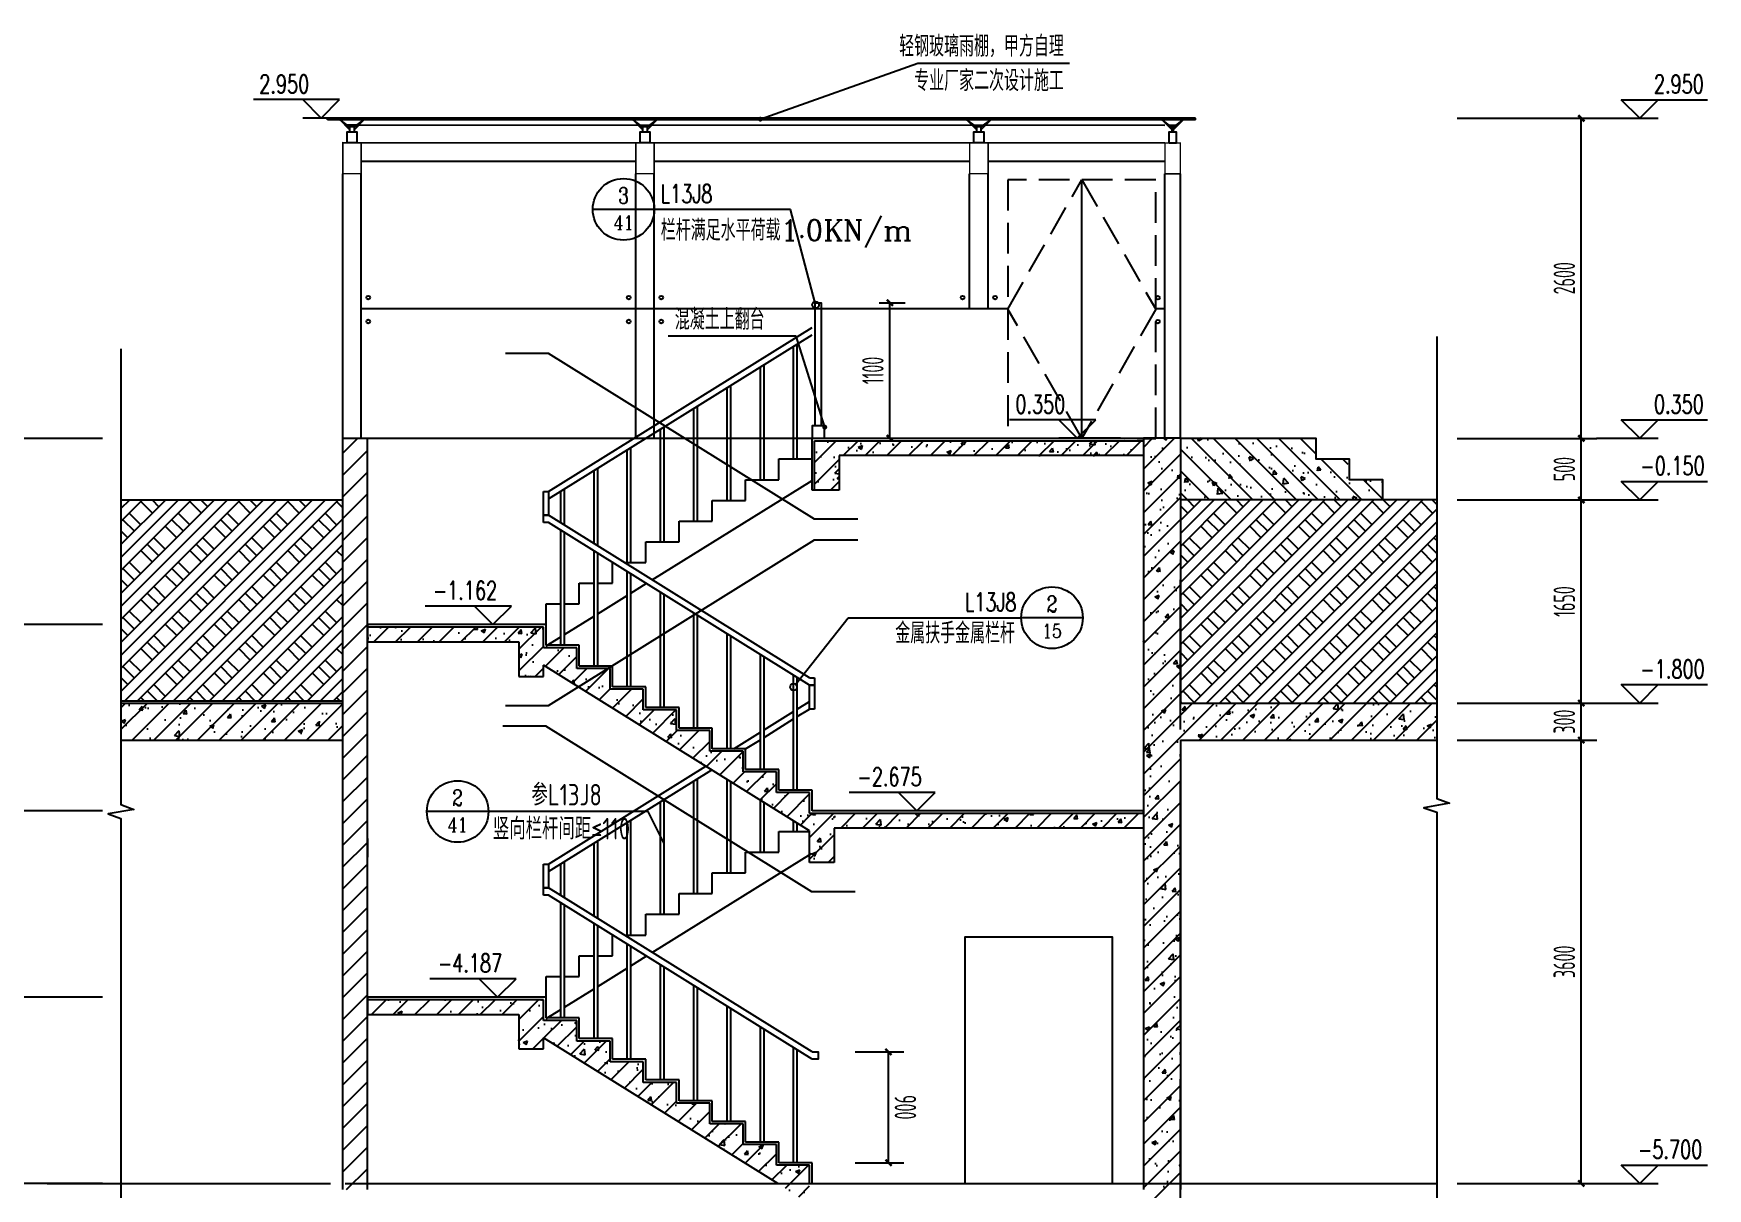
# Model space of a CAD drawing. Extents: x -473190 to 2138458, y -81875 to 2633646.
# Drawn here: x 1352528 to 1366118, y -46985 to -37607 of the extents above; entities that cross this region are included whole.
import ezdxf
from ezdxf.enums import TextEntityAlignment as Align

# ---------------------------------------------------------------- set-up
doc = ezdxf.new("R2010")
doc.units = 0
doc.header["$LTSCALE"] = 1000
doc.linetypes.add('__DASH', pattern=[0.35, 0.25, -0.1])
doc.linetypes.add('DOTE', pattern=[2.42, 2, -0.2, 0.02, -0.2])
for name, color, linetype in [('AXIS', 3, 'Continuous'), ('DIM_IDEN', 3, 'Continuous'), ('DIM_LEAD', 3, 'Continuous'), ('DIM_SYMB', 3, 'Continuous'), ('DOTE', 1, 'DOTE'), ('E_WINDOW', 4, 'Continuous'), ('PUB_DIM', 3, 'Continuous'), ('PUB_HATCH', 8, 'Continuous'), ('PUB_TEXT', 7, 'Continuous'), ('RF-QT', 30, 'Continuous'), ('S_E_STAIR', 4, 'Continuous'), ('S_STAIR', 2, 'Continuous'), ('S_SURFACE', 6, 'Continuous'), ('WALL', 9, 'Continuous')]:
    doc.layers.add(name, color=color, linetype=linetype)
doc.styles.add('_TCH_DIM', font='SIMPLEX', dxfattribs={"bigfont": 'GBCBIG'})
doc.styles.add('_TCH_DIM_T3', font='tssdeng.shx', dxfattribs={"width": 0.564706, "bigfont": '@@@tssdchn.shx'})
doc.styles.add('_TCH_LABEL', font='COMPLEX', dxfattribs={"bigfont": 'GBCBIG'})
doc.styles.add('TYDG_02', font='TSSDENG', dxfattribs={"width": 0.8, "bigfont": 'TSSDCHN'})
doc.dimstyles.new('_TCH_ARCH&&50', dxfattribs={"dimtxt": 175, "dimasz": 50, "dimexe": 125, "dimexo": 150, "dimgap": 50, "dimtad": 1, "dimdec": 0, "dimzin": 0, "dimdsep": 46, "dimtxsty": '_TCH_DIM_T3', "dimblk": 'ARCHTICK', "dimcen": 0.09, "dimclrt": 7, "dimazin": 2, "dimtfac": 1, "dimtdec": 0, "dimtix": 1, "dimtmove": 2, "dimatfit": 3, "dimfxl": 0, "dimtolj": 1, "dimtzin": 0, "dimarcsym": 0})
pattern_1 = [(45, (-290, -2e-05), (-88.388348, 88.388348), []), (50, (-290, -2e-05), (358.63009, -31.37607), [37.5, -412.5]), (355, (-290, -2e-05), (-69.37567, 376.09607), [30, -330]), (100.4514, (-260.1, -2.6), (289.25469, 344.71977), [31.8701, -350.57106]), (46.1842, (-290, 100), (533.62052, -82.7595), [56.25, -618.75]), (96.6356, (-245.53, 93.1), (467.33135, 487.05894), [47.80514, -525.8565]), (351.1842, (-290, 100), (467.33097, 487.0593), [45, -495]), (21, (-240, 75), (298.453526, -201.309445), [37.5, -412.5]), (326, (-240, 75), (121.65767, 362.57502), [30, -330]), (71.4514, (-215.13, 58.22), (420.11131, 161.26525), [31.8701, -350.57106]), (37.5, (-290, -2e-05), (6.079928, 166.446927), [0, -326, 0, -335, 0, -331.25]), (7.5, (-290, -2e-05), (131.534769, 197.205856), [0, -191, 0, -318.5, 0, -126.25]), (327.5, (-401.5, -2e-05), (266.911218, -11.277436), [0, -125, 0, -390, 0, -517.5]), (317.5, (-451.5, -2e-05), (291.593085, 50.05249), [0, -162.5, 0, -259, 0, -367.5])]
pattern_2 = [(45, (-477544.96, -71625.69), (-88.388348, 88.388348), []), (50, (-477544.96, -71625.7), (358.63009, -31.376067), [37.5, -412.5]), (355, (-477544.96, -71625.7), (-69.37567, 376.09607), [30, -330]), (100.4514, (-477515.08, -71628.3), (289.25469, 344.71977), [31.870095, -350.571056]), (46.1842, (-477544.96, -71525.7), (533.62052, -82.75951), [56.25, -618.75]), (96.6356, (-477500.5, -71532.6), (467.33135, 487.05894), [47.80514, -525.8565]), (351.1842, (-477544.96, -71525.7), (467.33097, 487.0593), [45, -495]), (21, (-477494.96, -71550.7), (298.453526, -201.309445), [37.5, -412.5]), (326, (-477494.96, -71550.7), (121.657666, 362.57502), [30, -330]), (71.4514, (-477470.1, -71567.47), (420.111314, 161.26525), [31.870095, -350.571056]), (37.5, (-477544.96, -71625.69), (6.079928, 166.446927), [0, -326, 0, -335, 0, -331.25]), (7.5, (-477544.96, -71625.69), (131.534769, 197.205856), [0, -191, 0, -318.5, 0, -126.25]), (327.5, (-477656.46, -71625.69), (266.911218, -11.277436), [0, -125, 0, -390, 0, -517.5]), (317.5, (-477706.46, -71625.7), (291.593085, 50.05249), [0, -162.5, 0, -259, 0, -367.5])]
pattern_3 = [(45, (-477544.96, -71535.93), (-88.388383, 88.388383), [])]

# ---------------------------------------------------------------- blocks, each defined once
blk = doc.blocks.new('A$C263E0DDE')
at = {"layer": 'DIM_IDEN'}
for p, q in [((-1427, 260), (-1927, 260)), ((-130, 260), (-1427, 260)), ((0, 0), (-130, 260))]:
    blk.add_line(p, q, dxfattribs=at)
for centre, radius in [((-1677, 260), 250), ((0, 0), 0)]:
    blk.add_circle(centre, radius, dxfattribs=at)
at = {"layer": 'PUB_TEXT', "style": '_TCH_LABEL'}
for s, height, p, p2 in [('2', 131, (-1721, 306), (-1634, 306)), ('41', 114.4, (-1759, 96), (-1596, 96))]:
    blk.add_text(s, height=height, dxfattribs=at).set_placement(p, p2, align=Align.FIT)
at = {"layer": 'PUB_TEXT', "style": 'TYDG_02', "width": 0.8}
for s, p in [('参L13J8', (-1078, 309)), ('竖向栏杆间距≤110', (-1391, 33))]:
    blk.add_text(s, height=175, dxfattribs=at).set_placement(p)
blk = doc.blocks.new('6300')
at = {"layer": 'DIM_SYMB'}
for p, q in [((-83406, 375956), (-82128, 376411)), ((-82128, 376411), (-80896, 376411))]:
    blk.add_line(p, q, dxfattribs=at)
at = {"layer": 'DIM_SYMB', "const_width": 20}
blk.add_lwpolyline([(-83415, 375952, 1), (-83397, 375959, 1)], format="xyb", close=True, dxfattribs=at)
at = {"layer": 'E_WINDOW'}
for p, q in [((-79874, 375963), (-86921, 375964)), ((-86921, 375950), (-86921, 375964)), ((-79874, 375949), (-86921, 375950)), ((-79874, 375949), (-79874, 375963)), ((-80121, 375762), (-86796, 375763)), ((-86796, 373364), (-86796, 375513)), ((-84417, 375613), (-86646, 375613)), ((-86646, 373364), (-86646, 375513)), ((-84417, 373363), (-84417, 375513)), ((-81707, 375613), (-84267, 375613)), ((-84267, 373363), (-84267, 375513)), ((-81707, 374418), (-81707, 375513)), ((-80121, 375612), (-81557, 375613)), ((-81557, 374418), (-81557, 375513)), ((-80121, 373364), (-80121, 375512)), ((-79996, 373364), (-79996, 375512)), ((-80796, 373365), (-80796, 375464))]:
    blk.add_line(p, q, dxfattribs=at)
at = {"layer": 'E_WINDOW', "linetype": 'Continuous'}
for p, q in [((-86741, 375893), (-86818, 375950)), ((-86741, 375873), (-86818, 375950)), ((-86763, 375909), (-86680, 375909)), ((-86726, 375964), (-86726, 375950)), ((-86726, 375909), (-86726, 375893)), ((-86716, 375964), (-86716, 375950)), ((-86716, 375909), (-86716, 375893)), ((-86701, 375893), (-86624, 375950)), ((-86701, 375873), (-86624, 375950)), ((-86665, 375909), (-80121, 375908)), ((-84362, 375893), (-84439, 375950)), ((-84362, 375873), (-84439, 375950)), ((-84347, 375964), (-84347, 375950)), ((-84347, 375909), (-84347, 375893)), ((-84337, 375964), (-84337, 375950)), ((-84337, 375909), (-84337, 375893)), ((-84322, 375893), (-84245, 375950)), ((-84322, 375873), (-84245, 375950)), ((-81652, 375893), (-81729, 375950)), ((-81652, 375873), (-81729, 375950)), ((-81637, 375964), (-81637, 375950)), ((-81637, 375909), (-81637, 375893)), ((-81627, 375964), (-81627, 375950)), ((-81627, 375909), (-81627, 375893)), ((-81612, 375893), (-81535, 375950)), ((-81612, 375873), (-81535, 375950)), ((-80066, 375892), (-80143, 375949)), ((-80066, 375872), (-80143, 375949)), ((-80088, 375908), (-80030, 375908)), ((-80076, 375963), (-80076, 375949)), ((-80076, 375908), (-80076, 375892)), ((-80066, 375963), (-80066, 375949)), ((-80066, 375908), (-80066, 375892)), ((-80051, 375892), (-79974, 375949)), ((-80051, 375872), (-79974, 375949)), ((-86646, 374419), (-81892, 374418)), ((-81892, 374418), (-81396, 374419)), ((-80196, 374418), (-80121, 374418))]:
    blk.add_line(p, q, dxfattribs=at)
at = {"layer": 'E_WINDOW', "linetype": '__DASH'}
for p, q in [((-81396, 374414), (-80796, 375464)), ((-80796, 375464), (-80196, 374413)), ((-80796, 373365), (-81396, 374414)), ((-80196, 374413), (-80796, 373365))]:
    blk.add_line(p, q, dxfattribs=at)
at = {"layer": 'E_WINDOW', "const_width": 12.5}
for points in [[(-86646, 375763), (-86796, 375763), (-86796, 375513), (-86646, 375513)], [(-84267, 375763), (-84417, 375763), (-84417, 375513), (-84267, 375513)], [(-81557, 375763), (-81707, 375763), (-81707, 375513), (-81557, 375513)], [(-79996, 375762), (-80121, 375762), (-80121, 375512), (-79996, 375512)]]:
    blk.add_lwpolyline(points, close=True, dxfattribs=at)
at = {"layer": 'E_WINDOW', "linetype": 'Continuous'}
for points in [[(-86761, 375763), (-86761, 375853), (-86681, 375853), (-86681, 375763)], [(-86701, 375853), (-86701, 375893), (-86741, 375893), (-86741, 375853)], [(-84382, 375763), (-84382, 375853), (-84302, 375853), (-84302, 375763)], [(-84322, 375853), (-84322, 375893), (-84362, 375893), (-84362, 375853)], [(-81672, 375763), (-81672, 375853), (-81592, 375853), (-81592, 375763)], [(-81612, 375853), (-81612, 375893), (-81652, 375893), (-81652, 375853)], [(-80086, 375762), (-80086, 375852), (-80031, 375852), (-80031, 375762)], [(-80051, 375852), (-80051, 375892), (-80066, 375892), (-80066, 375852)]]:
    blk.add_lwpolyline(points, close=True, dxfattribs=at)
at = {"layer": 'E_WINDOW', "linetype": '__DASH'}
blk.add_lwpolyline([(-80196, 373364), (-80196, 375463), (-81396, 375464), (-81396, 373365), (-80196, 373364)], dxfattribs=at)
at = {"layer": 'E_WINDOW', "linetype": 'Continuous'}
for centre in [(-86589, 374507), (-84474, 374507), (-84210, 374507), (-81764, 374507), (-81500, 374507), (-80178, 374506), (-86589, 374313), (-84474, 374313), (-84210, 374313), (-80178, 374312)]:
    blk.add_circle(centre, 15, dxfattribs=at)
at = {"layer": 'PUB_TEXT', "style": '_TCH_DIM'}
for s, height, p in [('轻钢玻璃雨棚，甲方自理', 168.79, (-82279, 376464)), ('专业厂家二次设计施工', 168.8, (-82157, 376184))]:
    blk.add_text(s, height=height, dxfattribs=at).set_placement(p)
blk = doc.blocks.new('5350LT2')
at = {"layer": 'PUB_HATCH'}
h = blk.add_hatch(dxfattribs=at)
h.set_pattern_fill('钢筋混凝土', color=256, scale=50, style=0)
h.set_pattern_definition(pattern_1)
h.paths.add_polyline_path([(1269257, 159731), (1271927, 159731), (1271927, 159611), (1269457, 159611), (1269457, 159331), (1269257, 159331)])
h = blk.add_hatch(dxfattribs=at)
h.set_pattern_fill('钢筋混凝土', color=256, scale=50, style=0)
h.set_pattern_definition(pattern_1)
h.paths.add_polyline_path([(1267057, 158218), (1265627, 158218), (1265627, 158098), (1266857, 158098), (1266857, 157818), (1267057, 157818)])
h = blk.add_hatch(dxfattribs=at)
h.set_pattern_fill('钢筋混凝土', color=256, scale=50, style=0)
h.set_pattern_definition(pattern_1)
h.paths.add_polyline_path([(1269217, 156706), (1269217, 156874), (1268947, 156874), (1268947, 157042), (1268677, 157042), (1268677, 157210), (1268407, 157210), (1268407, 157378), (1268137, 157378), (1268137, 157546), (1267867, 157546), (1267867, 157714), (1267597, 157714), (1267597, 157882), (1267327, 157882), (1267327, 158050), (1267057, 158050), (1267057, 158098), (1267057, 157909), (1269217, 156564)])
h = blk.add_hatch(dxfattribs=at)
h.set_pattern_fill('钢筋混凝土', color=256, scale=50, style=0)
h.set_pattern_definition(pattern_1)
h.paths.add_polyline_path([(1269217, 156706), (1271927, 156706), (1271927, 156586), (1269417, 156586), (1269417, 156306), (1269217, 156306)])
h = blk.add_hatch(dxfattribs=at)
h.set_pattern_fill('钢筋混凝土', color=256, scale=50, style=0)
h.set_pattern_definition(pattern_1)
h.paths.add_polyline_path([(1267057, 155193), (1265627, 155193), (1265627, 155073), (1266857, 155073), (1266857, 154793), (1267057, 154793)])
h = blk.add_hatch(dxfattribs=at)
h.set_pattern_fill('钢筋混凝土', color=256, scale=50, style=0)
h.set_pattern_definition(pattern_1)
h.paths.add_polyline_path([(1269217, 153681), (1269217, 153849), (1268947, 153849), (1268947, 154017), (1268677, 154017), (1268677, 154185), (1268407, 154185), (1268407, 154353), (1268137, 154353), (1268137, 154521), (1267867, 154521), (1267867, 154689), (1267597, 154689), (1267597, 154857), (1267327, 154857), (1267327, 155025), (1267057, 155025), (1267057, 155073), (1267057, 154884), (1269217, 153539)])
at = {"layer": 'S_E_STAIR'}
for p, q in [((1267097, 159319), (1269237, 160651)), ((1267097, 159259), (1269237, 160591)), ((1269087, 159583), (1269087, 160498)), ((1269117, 159583), (1269117, 160516)), ((1268817, 159415), (1268817, 160329)), ((1268847, 159415), (1268847, 160348)), ((1268547, 159247), (1268547, 160161)), ((1268577, 159247), (1268577, 160180)), ((1268277, 159079), (1268277, 159993)), ((1268307, 159079), (1268307, 160012)), ((1268007, 158911), (1268007, 159825)), ((1268037, 158911), (1268037, 159844)), ((1267737, 158743), (1267737, 159657)), ((1267767, 158743), (1267767, 159676)), ((1268967, 159415), (1268967, 159583)), ((1268967, 159583), (1269237, 159583)), ((1269237, 159583), (1269237, 159611)), ((1267467, 158896), (1267467, 159489)), ((1267497, 158877), (1267497, 159508)), ((1268697, 159247), (1268697, 159415)), ((1268697, 159415), (1268967, 159415)), ((1267057, 159126), (1267057, 159319)), ((1267057, 159319), (1267097, 159319)), ((1267097, 159319), (1267097, 159126)), ((1267197, 159064), (1267197, 159321)), ((1267227, 159045), (1267227, 159340)), ((1267939, 158601), (1269237, 159409)), ((1268427, 159079), (1268427, 159247)), ((1268427, 159247), (1268697, 159247)), ((1267057, 159066), (1267057, 159126)), ((1267057, 159126), (1267097, 159126)), ((1267097, 159126), (1267057, 159126)), ((1267097, 159066), (1267057, 159066)), ((1269217, 157806), (1267097, 159126)), ((1269217, 157746), (1267097, 159066)), ((1267197, 158070), (1267197, 159004)), ((1268157, 158911), (1268157, 159079)), ((1268157, 159079), (1268427, 159079)), ((1267227, 158070), (1267227, 158985)), ((1267887, 158743), (1267887, 158911)), ((1267887, 158911), (1268157, 158911)), ((1267467, 157902), (1267467, 158836)), ((1267497, 157902), (1267497, 158817)), ((1267617, 158575), (1267617, 158742)), ((1267713, 158743), (1267887, 158743)), ((1267737, 157734), (1267737, 158668)), ((1267767, 157734), (1267767, 158649)), ((1267347, 158406), (1267347, 158575)), ((1267347, 158575), (1267467, 158575)), ((1267497, 158575), (1267617, 158575)), ((1267497, 158326), (1267737, 158475)), ((1267767, 158494), (1267891, 158571)), ((1268007, 157566), (1268007, 158500)), ((1268037, 157566), (1268037, 158481)), ((1267077, 158238), (1267077, 158406)), ((1267077, 158406), (1267197, 158406)), ((1267227, 158406), (1267347, 158406)), ((1268277, 157398), (1268277, 158331)), ((1267227, 158158), (1267467, 158307)), ((1268307, 157398), (1268307, 158313)), ((1267077, 158065), (1267197, 158139)), ((1268547, 157230), (1268547, 158163)), ((1268577, 157230), (1268577, 158145)), ((1268817, 157062), (1268817, 157995)), ((1268847, 157062), (1268847, 157977)), ((1269087, 156894), (1269087, 157827)), ((1269117, 156894), (1269117, 157809)), ((1269217, 157806), (1269257, 157806)), ((1269257, 157806), (1269257, 157746)), ((1269257, 157746), (1269217, 157746)), ((1269217, 157746), (1269257, 157746)), ((1269217, 157553), (1269217, 157746)), ((1269257, 157746), (1269257, 157553)), ((1268847, 157383), (1269087, 157532)), ((1269117, 157551), (1269217, 157613)), ((1269117, 157491), (1269217, 157553)), ((1269257, 157553), (1269217, 157553)), ((1268847, 157323), (1269087, 157472)), ((1268601, 157230), (1268817, 157364)), ((1268697, 157230), (1268817, 157304)), ((1267097, 156294), (1268374, 157089)), ((1267097, 156234), (1268422, 157059)), ((1268277, 156054), (1268277, 156968)), ((1268307, 156054), (1268307, 156987)), ((1268547, 156222), (1268547, 156982)), ((1268577, 156222), (1268577, 156963)), ((1268007, 155886), (1268007, 156800)), ((1268037, 155886), (1268037, 156819)), ((1268817, 156390), (1268817, 156813)), ((1268847, 156390), (1268847, 156795)), ((1267737, 155717), (1267737, 156632)), ((1267767, 155717), (1267767, 156651)), ((1268967, 156390), (1268967, 156558)), ((1268967, 156558), (1269217, 156558)), ((1269087, 156558), (1269087, 156645)), ((1269117, 156558), (1269117, 156627)), ((1267467, 155871), (1267467, 156464)), ((1267497, 155852), (1267497, 156483)), ((1267057, 156101), (1267057, 156294)), ((1267057, 156294), (1267097, 156294)), ((1267097, 156294), (1267097, 156101)), ((1267197, 156039), (1267197, 156296)), ((1267227, 156020), (1267227, 156315)), ((1267939, 155576), (1269231, 156380)), ((1268697, 156222), (1268697, 156390)), ((1268697, 156390), (1268967, 156390)), ((1268427, 156054), (1268427, 156222)), ((1268427, 156222), (1268697, 156222)), ((1267057, 156041), (1267057, 156101)), ((1267057, 156101), (1267097, 156101)), ((1267097, 156101), (1267057, 156101)), ((1267097, 156041), (1267057, 156041)), ((1269237, 154769), (1267097, 156101)), ((1269237, 154709), (1267097, 156041)), ((1268157, 155886), (1268157, 156054)), ((1268157, 156054), (1268427, 156054)), ((1267197, 155045), (1267197, 155979)), ((1267227, 155045), (1267227, 155960)), ((1267887, 155717), (1267887, 155886)), ((1267887, 155886), (1268157, 155886)), ((1267467, 154877), (1267467, 155811)), ((1267497, 154877), (1267497, 155792)), ((1267617, 155549), (1267617, 155717)), ((1267713, 155717), (1267887, 155717)), ((1267737, 154709), (1267737, 155642)), ((1267767, 154709), (1267767, 155624)), ((1267347, 155381), (1267347, 155549)), ((1267347, 155549), (1267467, 155549)), ((1267497, 155549), (1267617, 155549)), ((1267767, 155469), (1267891, 155546)), ((1268007, 154541), (1268007, 155474)), ((1267077, 155213), (1267077, 155381)), ((1267077, 155381), (1267197, 155381)), ((1267227, 155381), (1267347, 155381)), ((1267497, 155301), (1267737, 155450)), ((1268037, 154541), (1268037, 155456)), ((1267227, 155133), (1267467, 155282)), ((1268277, 154373), (1268277, 155306)), ((1268307, 154373), (1268307, 155288)), ((1267077, 155040), (1267197, 155114)), ((1268547, 154205), (1268547, 155138)), ((1268577, 154205), (1268577, 155120)), ((1268817, 154037), (1268817, 154970)), ((1268847, 154037), (1268847, 154952)), ((1269087, 153869), (1269087, 154802)), ((1269117, 153869), (1269117, 154784))]:
    blk.add_line(p, q, dxfattribs=at)
for points in [[(1269262, 159851), (1269262, 160851), (1269312, 160851), (1269312, 159851), (1269262, 159851)], [(1269337, 159751), (1269337, 159851), (1269237, 159851), (1269237, 159751), (1269337, 159751)], [(1269237, 154769), (1269287, 154769), (1269287, 154709), (1269237, 154709)]]:
    blk.add_lwpolyline(points, dxfattribs=at)
at = {"layer": 'S_STAIR'}
for p, q in [((1269257, 159731), (1271927, 159731)), ((1269257, 159331), (1269257, 159731)), ((1271927, 159731), (1271927, 159611)), ((1271927, 159611), (1269457, 159611)), ((1269457, 159611), (1269457, 159331)), ((1269457, 159331), (1269257, 159331)), ((1267057, 158218), (1265627, 158218)), ((1265627, 158218), (1265627, 158098)), ((1267057, 158050), (1267057, 158218)), ((1265627, 158098), (1266857, 158098)), ((1266857, 158098), (1266857, 157818)), ((1267327, 158050), (1267057, 158050)), ((1267327, 157882), (1267327, 158050)), ((1266857, 157818), (1267057, 157818)), ((1269217, 156564), (1267057, 157909)), ((1267057, 157818), (1267057, 157909)), ((1267597, 157882), (1267327, 157882)), ((1267597, 157714), (1267597, 157882)), ((1267867, 157714), (1267597, 157714)), ((1267867, 157546), (1267867, 157714)), ((1268137, 157546), (1267867, 157546)), ((1268137, 157378), (1268137, 157546)), ((1268407, 157378), (1268137, 157378)), ((1268407, 157210), (1268407, 157378)), ((1268677, 157210), (1268407, 157210)), ((1268677, 157042), (1268677, 157210)), ((1268947, 157042), (1268677, 157042)), ((1268947, 156874), (1268947, 157042)), ((1269217, 156874), (1268947, 156874)), ((1269217, 156706), (1269217, 156874)), ((1269217, 156706), (1271927, 156706)), ((1271927, 156706), (1271927, 156586)), ((1269217, 156306), (1269217, 156564)), ((1271927, 156586), (1269417, 156586)), ((1269417, 156586), (1269417, 156306)), ((1269417, 156306), (1269217, 156306)), ((1267057, 155193), (1265627, 155193)), ((1265627, 155193), (1265627, 155073)), ((1265627, 155073), (1266857, 155073)), ((1266857, 155073), (1266857, 154793)), ((1267057, 155025), (1267057, 155193)), ((1267327, 155025), (1267057, 155025)), ((1267327, 154857), (1267327, 155025)), ((1266857, 154793), (1267057, 154793)), ((1268958, 153701), (1267057, 154884)), ((1267057, 154793), (1267057, 154884)), ((1267597, 154857), (1267327, 154857)), ((1267597, 154689), (1267597, 154857)), ((1267867, 154689), (1267597, 154689)), ((1267867, 154521), (1267867, 154689)), ((1268137, 154521), (1267867, 154521)), ((1268137, 154353), (1268137, 154521)), ((1268407, 154353), (1268137, 154353)), ((1268407, 154185), (1268407, 154353)), ((1268677, 154185), (1268407, 154185)), ((1268677, 154017), (1268677, 154185)), ((1268947, 154017), (1268677, 154017)), ((1268947, 153849), (1268947, 154017)), ((1269217, 153849), (1268947, 153849)), ((1269217, 153701), (1269217, 153849))]:
    blk.add_line(p, q, dxfattribs=at)
at = {"layer": 'S_SURFACE'}
for p, q in [((1269237, 159331), (1269237, 159751)), ((1269237, 159751), (1271927, 159751)), ((1271927, 159751), (1271927, 159731)), ((1269257, 159331), (1269237, 159331)), ((1267077, 158238), (1265627, 158238)), ((1265627, 158238), (1265627, 158218)), ((1267077, 158118), (1267077, 158238)), ((1267077, 158070), (1267077, 158118)), ((1267077, 158118), (1267077, 158118)), ((1267347, 158070), (1267077, 158070)), ((1267347, 157902), (1267347, 158070)), ((1267617, 157902), (1267347, 157902)), ((1267617, 157734), (1267617, 157902)), ((1267887, 157734), (1267617, 157734)), ((1267887, 157566), (1267887, 157734)), ((1268157, 157566), (1267887, 157566)), ((1268157, 157398), (1268157, 157566)), ((1268427, 157398), (1268157, 157398)), ((1268427, 157230), (1268427, 157398)), ((1268697, 157230), (1268427, 157230)), ((1268697, 157062), (1268697, 157230)), ((1268967, 157062), (1268697, 157062)), ((1268967, 156894), (1268967, 157062)), ((1269237, 156894), (1268967, 156894)), ((1269237, 156726), (1269237, 156894)), ((1271927, 156726), (1269237, 156726)), ((1269237, 156726), (1269237, 156726)), ((1271927, 156706), (1271927, 156726)), ((1267077, 155213), (1265627, 155213)), ((1265627, 155213), (1265627, 155193)), ((1267077, 155093), (1267077, 155213)), ((1267077, 155045), (1267077, 155093)), ((1267077, 155093), (1267077, 155093)), ((1267347, 155045), (1267077, 155045)), ((1267347, 154877), (1267347, 155045)), ((1267617, 154877), (1267347, 154877)), ((1267617, 154709), (1267617, 154877)), ((1267887, 154709), (1267617, 154709)), ((1267887, 154541), (1267887, 154709)), ((1268157, 154541), (1267887, 154541)), ((1268157, 154373), (1268157, 154541)), ((1268427, 154373), (1268157, 154373)), ((1268427, 154205), (1268427, 154373)), ((1268697, 154205), (1268427, 154205)), ((1268697, 154037), (1268697, 154205)), ((1268967, 154037), (1268697, 154037)), ((1268967, 153869), (1268967, 154037)), ((1269237, 153869), (1268967, 153869)), ((1269237, 153701), (1269237, 153869)), ((1269237, 153701), (1269237, 153701))]:
    blk.add_line(p, q, dxfattribs=at)
blk = doc.blocks.new('_ArchTick')
at = {"color": 0, "linetype": 'ByBlock', "const_width": 0.4}
blk.add_lwpolyline([(-0.5, -0.5), (0.5, 0.5)], dxfattribs=at)
blk = doc.blocks.new('*D2666')
at = {"layer": 'Defpoints', "color": 0, "transparency": 16777216}
for p in [(1359244, -39793), (1359480, -39793), (1359244, -40893)]:
    blk.add_point(p, dxfattribs=at)
at = {"layer": 'PUB_DIM', "color": 0, "lineweight": -2, "transparency": 16777216}
for p, q in [((1359394, -39793), (1359605, -39793)), ((1359480, -40893), (1359480, -39793)), ((1359394, -40893), (1359605, -40893))]:
    blk.add_line(p, q, dxfattribs=at)
at = {"layer": 'PUB_DIM', "color": 0, "lineweight": -2, "transparency": 16777216, "xscale": 50, "yscale": 50, "zscale": 50}
for p, rotation in [((1359480, -39793), 90), ((1359480, -40893), 270)]:
    blk.add_blockref('_ArchTick', p, dxfattribs=dict(at, rotation=rotation))
at = {"layer": 'PUB_DIM', "color": 7, "transparency": 16777216, "insert": (1359342, -40343), "char_height": 175, "attachment_point": 5, "rotation": 90, "style": '_TCH_DIM_T3'}
blk.add_mtext('\\A1;1100', dxfattribs=at)
blk = doc.blocks.new('*D2667')
at = {"layer": 'Defpoints', "color": 0, "transparency": 16777216}
for p in [(1359048, -45876), (1359468, -45875), (1359049, -46776)]:
    blk.add_point(p, dxfattribs=at)
at = {"layer": 'PUB_DIM', "color": 0, "lineweight": -2, "transparency": 16777216}
for p, q in [((1359198, -45875), (1359593, -45875)), ((1359469, -46775), (1359468, -45875)), ((1359199, -46775), (1359594, -46775))]:
    blk.add_line(p, q, dxfattribs=at)
at = {"layer": 'PUB_DIM', "color": 0, "lineweight": -2, "transparency": 16777216, "xscale": 50, "yscale": 50, "zscale": 50}
for p, rotation in [((1359468, -45875), 90.05237707317714), ((1359469, -46775), 270.0523770731771)]:
    blk.add_blockref('_ArchTick', p, dxfattribs=dict(at, rotation=rotation))
at = {"layer": 'PUB_DIM', "color": 7, "transparency": 16777216, "insert": (1359606, -46325), "char_height": 175, "attachment_point": 5, "rotation": 270.0524, "style": '_TCH_DIM_T3'}
blk.add_mtext('\\A1;900', dxfattribs=at)
blk = doc.blocks.new('*D2675')
at = {"layer": 'AXIS', "color": 0, "lineweight": -2, "transparency": 16777216}
for p, q in [((1353088, -45431), (1352292, -45431)), ((1352417, -46944), (1352417, -45431)), ((1353088, -46944), (1352292, -46944))]:
    blk.add_line(p, q, dxfattribs=at)
at = {"layer": 'Defpoints', "color": 0, "transparency": 16777216}
for p in [(1352417, -45431), (1353238, -45431), (1353238, -46944)]:
    blk.add_point(p, dxfattribs=at)
at = {"layer": 'AXIS', "color": 0, "lineweight": -2, "transparency": 16777216, "xscale": 50, "yscale": 50, "zscale": 50}
for p, rotation in [((1352417, -45431), 90), ((1352417, -46944), 270)]:
    blk.add_blockref('_ArchTick', p, dxfattribs=dict(at, rotation=rotation))
at = {"layer": 'AXIS', "color": 7, "transparency": 16777216, "insert": (1352279, -46187), "char_height": 175, "attachment_point": 5, "rotation": 90, "style": '_TCH_DIM_T3'}
blk.add_mtext('\\A1;168*9=1513', dxfattribs=at)
blk = doc.blocks.new('*D2676')
at = {"layer": 'AXIS', "color": 0, "lineweight": -2, "transparency": 16777216}
for p, q in [((1353088, -43919), (1352292, -43919)), ((1352417, -45431), (1352417, -43919)), ((1353088, -45431), (1352292, -45431))]:
    blk.add_line(p, q, dxfattribs=at)
at = {"layer": 'Defpoints', "color": 0, "transparency": 16777216}
for p in [(1352417, -43919), (1353238, -43919), (1353238, -45431)]:
    blk.add_point(p, dxfattribs=at)
at = {"layer": 'AXIS', "color": 0, "lineweight": -2, "transparency": 16777216, "xscale": 50, "yscale": 50, "zscale": 50}
for p, rotation in [((1352417, -43919), 90), ((1352417, -45431), 270)]:
    blk.add_blockref('_ArchTick', p, dxfattribs=dict(at, rotation=rotation))
at = {"layer": 'AXIS', "color": 7, "transparency": 16777216, "insert": (1352279, -44675), "char_height": 175, "attachment_point": 5, "rotation": 90, "style": '_TCH_DIM_T3'}
blk.add_mtext('\\A1;168*9=1513', dxfattribs=at)
blk = doc.blocks.new('*D2677')
at = {"layer": 'AXIS', "color": 0, "lineweight": -2, "transparency": 16777216}
for p, q in [((1353088, -42406), (1352292, -42406)), ((1352417, -43919), (1352417, -42406)), ((1353088, -43919), (1352292, -43919))]:
    blk.add_line(p, q, dxfattribs=at)
at = {"layer": 'Defpoints', "color": 0, "transparency": 16777216}
for p in [(1352417, -42406), (1353238, -42406), (1353238, -43919)]:
    blk.add_point(p, dxfattribs=at)
at = {"layer": 'AXIS', "color": 0, "lineweight": -2, "transparency": 16777216, "xscale": 50, "yscale": 50, "zscale": 50}
for p, rotation in [((1352417, -42406), 90), ((1352417, -43919), 270)]:
    blk.add_blockref('_ArchTick', p, dxfattribs=dict(at, rotation=rotation))
at = {"layer": 'AXIS', "color": 7, "transparency": 16777216, "insert": (1352279, -43162), "char_height": 175, "attachment_point": 5, "rotation": 90, "style": '_TCH_DIM_T3'}
blk.add_mtext('\\A1;168*9=1513', dxfattribs=at)
blk = doc.blocks.new('*D2678')
at = {"layer": 'AXIS', "color": 0, "lineweight": -2, "transparency": 16777216}
for p, q in [((1353088, -40894), (1352292, -40894)), ((1352417, -42406), (1352417, -40894)), ((1353088, -42406), (1352292, -42406))]:
    blk.add_line(p, q, dxfattribs=at)
at = {"layer": 'Defpoints', "color": 0, "transparency": 16777216}
for p in [(1352417, -40894), (1353238, -40894), (1353238, -42406)]:
    blk.add_point(p, dxfattribs=at)
at = {"layer": 'AXIS', "color": 0, "lineweight": -2, "transparency": 16777216, "xscale": 50, "yscale": 50, "zscale": 50}
for p, rotation in [((1352417, -40894), 90), ((1352417, -42406), 270)]:
    blk.add_blockref('_ArchTick', p, dxfattribs=dict(at, rotation=rotation))
at = {"layer": 'AXIS', "color": 7, "transparency": 16777216, "insert": (1352279, -41650), "char_height": 175, "attachment_point": 5, "rotation": 90, "style": '_TCH_DIM_T3'}
blk.add_mtext('\\A1;168*9=1513', dxfattribs=at)
blk = doc.blocks.new('*D2679')
at = {"layer": 'AXIS', "color": 0, "lineweight": -2, "transparency": 16777216}
for p, q in [((1364085, -43344), (1365218, -43344)), ((1365093, -46944), (1365093, -43344)), ((1364085, -46944), (1365218, -46944))]:
    blk.add_line(p, q, dxfattribs=at)
at = {"layer": 'Defpoints', "color": 0, "transparency": 16777216}
for p in [(1363935, -43344), (1365093, -43344), (1363935, -46944)]:
    blk.add_point(p, dxfattribs=at)
at = {"layer": 'AXIS', "color": 0, "lineweight": -2, "transparency": 16777216, "xscale": 50, "yscale": 50, "zscale": 50}
for p, rotation in [((1365093, -43344), 90), ((1365093, -46944), 270)]:
    blk.add_blockref('_ArchTick', p, dxfattribs=dict(at, rotation=rotation))
at = {"layer": 'AXIS', "color": 7, "transparency": 16777216, "insert": (1364955, -45144), "char_height": 175, "attachment_point": 5, "rotation": 90, "style": '_TCH_DIM_T3'}
blk.add_mtext('\\A1;3600', dxfattribs=at)
blk = doc.blocks.new('*D2680')
at = {"layer": 'AXIS', "color": 0, "lineweight": -2, "transparency": 16777216}
for p, q in [((1364085, -43044), (1365218, -43044)), ((1365093, -43344), (1365093, -43044)), ((1364085, -43344), (1365218, -43344))]:
    blk.add_line(p, q, dxfattribs=at)
at = {"layer": 'Defpoints', "color": 0, "transparency": 16777216}
for p in [(1363935, -43044), (1365093, -43044), (1363935, -43344)]:
    blk.add_point(p, dxfattribs=at)
at = {"layer": 'AXIS', "color": 0, "lineweight": -2, "transparency": 16777216, "xscale": 50, "yscale": 50, "zscale": 50}
for p, rotation in [((1365093, -43044), 90), ((1365093, -43344), 270)]:
    blk.add_blockref('_ArchTick', p, dxfattribs=dict(at, rotation=rotation))
at = {"layer": 'AXIS', "color": 7, "transparency": 16777216, "insert": (1364955, -43194), "char_height": 175, "attachment_point": 5, "rotation": 90, "style": '_TCH_DIM_T3'}
blk.add_mtext('\\A1;300', dxfattribs=at)
blk = doc.blocks.new('*D2681')
at = {"layer": 'AXIS', "color": 0, "lineweight": -2, "transparency": 16777216}
for p, q in [((1364085, -41394), (1365218, -41394)), ((1365093, -43044), (1365093, -41394)), ((1364085, -43044), (1365218, -43044))]:
    blk.add_line(p, q, dxfattribs=at)
at = {"layer": 'Defpoints', "color": 0, "transparency": 16777216}
for p in [(1363935, -41394), (1365093, -41394), (1363935, -43044)]:
    blk.add_point(p, dxfattribs=at)
at = {"layer": 'AXIS', "color": 0, "lineweight": -2, "transparency": 16777216, "xscale": 50, "yscale": 50, "zscale": 50}
for p, rotation in [((1365093, -41394), 90), ((1365093, -43044), 270)]:
    blk.add_blockref('_ArchTick', p, dxfattribs=dict(at, rotation=rotation))
at = {"layer": 'AXIS', "color": 7, "transparency": 16777216, "insert": (1364955, -42219), "char_height": 175, "attachment_point": 5, "rotation": 90, "style": '_TCH_DIM_T3'}
blk.add_mtext('\\A1;1650', dxfattribs=at)
blk = doc.blocks.new('*D2682')
at = {"layer": 'AXIS', "color": 0, "lineweight": -2, "transparency": 16777216}
for p, q in [((1364085, -40894), (1365218, -40894)), ((1365093, -41394), (1365093, -40894)), ((1364085, -41394), (1365218, -41394))]:
    blk.add_line(p, q, dxfattribs=at)
at = {"layer": 'Defpoints', "color": 0, "transparency": 16777216}
for p in [(1363935, -40894), (1365093, -40894), (1363935, -41394)]:
    blk.add_point(p, dxfattribs=at)
at = {"layer": 'AXIS', "color": 0, "lineweight": -2, "transparency": 16777216, "xscale": 50, "yscale": 50, "zscale": 50}
for p, rotation in [((1365093, -40894), 90), ((1365093, -41394), 270)]:
    blk.add_blockref('_ArchTick', p, dxfattribs=dict(at, rotation=rotation))
at = {"layer": 'AXIS', "color": 7, "transparency": 16777216, "insert": (1364955, -41144), "char_height": 175, "attachment_point": 5, "rotation": 90, "style": '_TCH_DIM_T3'}
blk.add_mtext('\\A1;500', dxfattribs=at)
blk = doc.blocks.new('*D2683')
at = {"layer": 'AXIS', "color": 0, "lineweight": -2, "transparency": 16777216}
for p, q in [((1364085, -38295), (1365218, -38295)), ((1365093, -40894), (1365093, -38295)), ((1364085, -40894), (1365218, -40894))]:
    blk.add_line(p, q, dxfattribs=at)
at = {"layer": 'Defpoints', "color": 0, "transparency": 16777216}
for p in [(1363935, -38295), (1365093, -38295), (1363935, -40894)]:
    blk.add_point(p, dxfattribs=at)
at = {"layer": 'AXIS', "color": 0, "lineweight": -2, "transparency": 16777216, "xscale": 50, "yscale": 50, "zscale": 50}
for p, rotation in [((1365093, -38295), 90), ((1365093, -40894), 270)]:
    blk.add_blockref('_ArchTick', p, dxfattribs=dict(at, rotation=rotation))
at = {"layer": 'AXIS', "color": 7, "transparency": 16777216, "insert": (1364955, -39594), "char_height": 175, "attachment_point": 5, "rotation": 90, "style": '_TCH_DIM_T3'}
blk.add_mtext('\\A1;2600', dxfattribs=at)

msp = doc.modelspace()

# ---------------------------------------------------------------- hatches: boundary and pattern name
at = {"layer": 'PUB_HATCH'}
h = msp.add_hatch(dxfattribs=at)
h.set_pattern_fill('普通砖', color=256, scale=50, style=0)
h.set_pattern_definition(pattern_3)
h.paths.add_polyline_path([(1355038, -43043.8), (1355238, -43043.8), (1355238, -40893.8), (1355038, -40893.8)])
h = msp.add_hatch(dxfattribs=at)
h.set_pattern_fill('钢筋混凝土', color=256, scale=50, style=0)
h.set_pattern_definition(pattern_2)
h.paths.add_polyline_path([(1361538, -40893.8), (1361538, -43043.8), (1361738, -43143.8), (1361838, -43043.8), (1361838, -40893.8)])
h = msp.add_hatch(dxfattribs=at)
h.set_pattern_fill('钢筋混凝土', color=256, scale=50, style=0)
h.set_pattern_definition([(135, (4923186.55, 1385954.3), (88.3883476, 88.3883476), []), (130, (4923186.55, 1385954.3), (-358.630091, -31.376067), [37.5, -412.5]), (185, (4923186.55, 1385954.3), (69.375667, 376.096067), [30, -330]), (79.5486, (4923156.67, 1385951.68), (-289.25469, 344.71977), [31.870095, -350.571056]), (133.8158, (4923186.55, 1386054.3), (-533.620524, -82.759507), [56.25, -618.75]), (83.3644, (4923142.1, 1386047.4), (-467.33135, 487.058935), [47.805144, -525.8565]), (188.8158, (4923186.55, 1386054.3), (-467.33097, 487.0593), [45, -495]), (159, (4923136.55, 1386029.3), (-298.453526, -201.309445), [37.5, -412.5]), (214, (4923136.55, 1386029.3), (-121.657666, 362.575023), [30, -330]), (108.5486, (4923111.68, 1386012.52), (-420.111314, 161.265248), [31.870095, -350.571056]), (142.5, (4923186.55, 1385954.3), (-6.0799277, 166.446927), [0, -326, 0, -335, 0, -331.25]), (172.5, (4923186.55, 1385954.3), (-131.534769, 197.205856), [0, -191, 0, -318.5, 0, -126.25]), (212.5, (4923298.05, 1385954.3), (-266.911218, -11.277436), [0, -125, 0, -390, 0, -517.5]), (222.5, (4923348.05, 1385954.3), (-291.593085, 50.052491), [0, -162.5, 0, -259, 0, -367.5])])
h.paths.add_polyline_path([(1361838, -41393.7), (1361838, -40893.7), (1362938, -40893.7), (1362938, -41060.4), (1363197.7, -41060.4), (1363197.7, -41227.1), (1363479.5, -41227.1), (1363479.5, -41393.7)])
h = msp.add_hatch(dxfattribs=at)
h.set_pattern_fill('夯实土壤', color=256, scale=50, angle=90, style=0)
h.set_pattern_definition([(45, (2100301.17, -433834.8), (198.69701, -198.69701), []), (45, (2100301.17, -433729.8), (198.69701, -198.69701), []), (45, (2100301.17, -433624.8), (198.69701, -198.69701), []), (315, (2100301.17, -433834.8), (-198.69701, -198.69701), [132.5, -148.5]), (315, (2100353.67, -433782.3), (-198.69701, -198.69701), [132.5, -148.5]), (315, (2100406.17, -433729.8), (-198.69701, -198.69701), [132.5, -148.5])])
h.paths.add_polyline_path([(1355038, -41393.8), (1353237.8, -41393.8), (1353237.8, -43023.8), (1355038, -43023.8)])
h = msp.add_hatch(dxfattribs=at)
h.set_pattern_fill('夯实土壤', color=256, scale=50, angle=90, style=0)
h.set_pattern_definition([(45, (2109501.36, -433834.8), (198.69701, -198.69701), []), (45, (2109501.36, -433729.8), (198.69701, -198.69701), []), (45, (2109501.36, -433624.8), (198.69701, -198.69701), []), (315, (2109501.36, -433834.8), (-198.69701, -198.69701), [132.5, -148.5]), (315, (2109553.86, -433782.3), (-198.69701, -198.69701), [132.5, -148.5]), (315, (2109606.36, -433729.8), (-198.69701, -198.69701), [132.5, -148.5])])
h.paths.add_polyline_path([(1361838, -43043.8), (1363919.1, -43043.8), (1363919.1, -41393.8), (1361838, -41393.8)])
h = msp.add_hatch(dxfattribs=at)
h.set_pattern_fill('钢筋混凝土', color=256, scale=50, style=0)
h.set_pattern_definition(pattern_2)
h.paths.add_polyline_path([(1353237.8, -43343.8), (1355038, -43343.8), (1355038, -43043.8), (1353237.8, -43043.8)])
h = msp.add_hatch(dxfattribs=at)
h.set_pattern_fill('普通砖', color=256, scale=50, style=0)
h.set_pattern_definition(pattern_3)
h.paths.add_polyline_path([(1355038, -46993.8), (1355238, -46993.8), (1355238, -43043.8), (1355038, -43043.8)])
h = msp.add_hatch(dxfattribs=at)
h.set_pattern_fill('钢筋混凝土', color=256, scale=50, style=0)
h.set_pattern_definition(pattern_2)
h.paths.add_polyline_path([(1361738, -43143.8), (1361538, -43043.8), (1361538, -46993.8), (1361688, -47127.1), (1361838, -46993.8), (1361838, -43343.8)])
h = msp.add_hatch(dxfattribs=at)
h.set_pattern_fill('钢筋混凝土', color=256, scale=50, style=0)
h.set_pattern_definition(pattern_2)
h.paths.add_polyline_path([(1361738, -43143.8), (1361838, -43343.8), (1363919.1, -43343.8), (1363919.1, -43043.8), (1361838, -43043.8)])

# ---------------------------------------------------------------- linework, layer by layer
for points in [[(1359219.3, -41550.5), (1358868.5, -41550.5), (1356709.3, -40206), (1356359.3, -40206.4)], [(1356358.5, -43063.1), (1356708.5, -43063.1), (1358868.5, -41718.6), (1359218.5, -41718.6)], [(1359198, -44575.7), (1358847.2, -44575.7), (1356688, -43231.2), (1356338, -43231.5)], [(1360088, -46943.8), (1361288, -46943.8), (1361288, -44943.8), (1360088, -44943.8), (1360088, -46943.8)]]:
    msp.add_lwpolyline(points)
at = {"layer": 'DIM_IDEN'}
for p, q in [((1357567.6, -39034.7), (1357067.6, -39034.7)), ((1358674.2, -39034.7), (1357567.6, -39034.7)), ((1358869.8, -39784.3), (1358674.2, -39034.7)), ((1358715, -42891.4), (1359140.3, -42350.4)), ((1359140.3, -42350.4), (1360545.9, -42350.4)), ((1361045.9, -42350.4), (1360545.9, -42350.4))]:
    msp.add_line(p, q, dxfattribs=at)
for centre, radius in [((1357317.6, -39034.7), 250), ((1358876.7, -39810.8), 27.4), ((1360795.9, -42350.4), 250), ((1358698, -42913), 27.4)]:
    msp.add_circle(centre, radius, dxfattribs=at)
at = {"layer": 'DIM_LEAD'}
for p, q in [((1358718.9, -40064.6), (1357681.3, -40064.6)), ((1358951, -40803.1), (1358718.9, -40064.6))]:
    msp.add_line(p, q, dxfattribs=at)
at = {"layer": 'DIM_LEAD', "const_width": 20}
msp.add_lwpolyline([(1358954, -40812.7, 1), (1358948, -40793.6, 1)], format="xyb", close=True, dxfattribs=at)
at = {"layer": 'DIM_SYMB'}
for points in [[(1363919.1, -40066.2), (1363919.1, -43817.5), (1364024.1, -43855.7), (1363814.1, -43892.7), (1363919.1, -43930), (1363919.1, -47681.2)], [(1353237.8, -40167.1), (1353237.8, -43867.9), (1353342.8, -43906.1), (1353132.8, -43943.2), (1353237.8, -43980.4), (1353237.8, -47681.2)]]:
    msp.add_lwpolyline(points, dxfattribs=at)
at = {"layer": 'DOTE'}
msp.add_line((1361838, -48098.2), (1361838, -42043.8), dxfattribs=at)
at = {"layer": 'DOTE', "linetype": 'DOTE'}
msp.add_line((1352638.5, -46943.8), (1363919.1, -46943.8), dxfattribs=at)
at = {"layer": 'PUB_DIM'}
for p, q in [((1355013, -38144.1), (1354313, -38144.1)), ((1354863, -38294.1), (1354713, -38144.1)), ((1354863, -38294.1), (1355013, -38144.1)), ((1365567.5, -38294.7), (1365417.5, -38144.7)), ((1365417.5, -38144.7), (1366117.5, -38144.7)), ((1365567.5, -38294.7), (1365717.5, -38144.7)), ((1355213, -38294.1), (1354713, -38294.1)), ((1365217.5, -38294.7), (1365717.5, -38294.7)), ((1361150.9, -40743.6), (1360450.9, -40743.6)), ((1361000.9, -40893.6), (1360850.9, -40743.6)), ((1361000.9, -40893.6), (1361150.9, -40743.6)), ((1365567.5, -40893.7), (1365417.5, -40743.7)), ((1365417.5, -40743.7), (1366117.5, -40743.7)), ((1365567.5, -40893.7), (1365717.5, -40743.7)), ((1361350.9, -40893.6), (1360850.9, -40893.6)), ((1365217.5, -40893.7), (1365717.5, -40893.7)), ((1365567.5, -41393.8), (1365417.5, -41243.8)), ((1365417.5, -41243.8), (1366117.5, -41243.8)), ((1365567.5, -41393.8), (1365717.5, -41243.8)), ((1365217.5, -41393.8), (1365717.5, -41393.8)), ((1356408, -42256.1), (1355708, -42256.1)), ((1356258, -42406.1), (1356108, -42256.1)), ((1356258, -42406.1), (1356408, -42256.1)), ((1356608, -42406.1), (1356108, -42406.1)), ((1365567.5, -43043.8), (1365417.5, -42893.8)), ((1365417.5, -42893.8), (1366117.5, -42893.8)), ((1365567.5, -43043.8), (1365717.5, -42893.8)), ((1365217.5, -43043.8), (1365717.5, -43043.8)), ((1359848.9, -43768.7), (1359148.9, -43768.7)), ((1359698.9, -43918.7), (1359548.9, -43768.7)), ((1359698.9, -43918.7), (1359848.9, -43768.7)), ((1360998.9, -43918.7), (1359548.9, -43918.7)), ((1356445.9, -45281.2), (1355745.9, -45281.2)), ((1356295.9, -45431.2), (1356145.9, -45281.2)), ((1356295.9, -45431.2), (1356445.9, -45281.2)), ((1356645.9, -45431.2), (1356145.9, -45431.2)), ((1365567.5, -46943.8), (1365417.5, -46793.8)), ((1365417.5, -46793.8), (1366117.5, -46793.8)), ((1365567.5, -46943.8), (1365717.5, -46793.8)), ((1365217.5, -46943.8), (1365717.5, -46943.8))]:
    msp.add_line(p, q, dxfattribs=at)
at = {"layer": 'PUB_DIM', "color": 15}
msp.add_line((1355238, -40893.8), (1361538, -40893.8), dxfattribs=at)
at = {"layer": 'RF-QT'}
for p, q in [((1355038, -43043.8), (1355038, -40893.8)), ((1355038, -40893.8), (1355238, -40893.8)), ((1355238, -43043.8), (1355238, -40893.8)), ((1361538, -40893.8), (1361538, -43043.8)), ((1361838, -40893.8), (1361538, -40893.8)), ((1361838, -40893.8), (1361838, -43043.8)), ((1353237.8, -43043.8), (1355038, -43043.8)), ((1353237.8, -43043.8), (1353237.8, -43343.8)), ((1355038, -46993.8), (1355038, -43043.8)), ((1355238, -46993.8), (1355238, -43043.8)), ((1361538, -43043.8), (1361538, -46993.8)), ((1361838, -43043.8), (1363919.1, -43043.8)), ((1363919.1, -43043.8), (1363919.1, -43343.8)), ((1353237.8, -43343.8), (1355038, -43343.8)), ((1361838, -43343.8), (1363919.1, -43343.8)), ((1361838, -43343.8), (1361838, -46993.8))]:
    msp.add_line(p, q, dxfattribs=at)
at = {"layer": 'S_STAIR'}
for p, q in [((1361538, -41073.7), (1361538, -41193.7)), ((1355238, -44173.8), (1355238, -44293.8)), ((1361538, -44493.7), (1361538, -44613.7)), ((1361538, -44523.7), (1361538, -44643.7))]:
    msp.add_line(p, q, dxfattribs=at)
for points in [[(1361838, -40893.8), (1362938, -40893.7), (1362938, -41060.4), (1363208.6, -41060.4), (1363208.6, -41227.1), (1363479.5, -41227.1), (1363479.5, -41393.7)], [(1353237.8, -41393.8), (1355038, -41393.8)], [(1363919.1, -41393.8), (1361838, -41393.8)]]:
    msp.add_lwpolyline(points, dxfattribs=at)
at = {"layer": 'S_SURFACE'}
msp.add_line((1355238, -44143.8), (1355238, -44173.8), dxfattribs=at)
msp.add_line((1355238, -44143.8), (1355238, -44173.8), dxfattribs=at)
at = {"layer": 'S_SURFACE', "color": 0}
msp.add_line((1355238, -46943.8), (1361338, -46943.8), dxfattribs=at)
for points in [[(1353237.8, -46943.8), (1354938, -46943.8)], [(1361458, -46943.8), (1363919.1, -46943.8)]]:
    msp.add_lwpolyline(points, dxfattribs=at)
at = {"layer": 'WALL'}
msp.add_line((1353237.8, -43023.8), (1355038, -43023.8), dxfattribs=at)

# ---------------------------------------------------------------- block references
msp.add_blockref('5350LT2', (89611.3, -200644.5))
at = {"layer": 'PUB_DIM'}
msp.add_blockref('6300', (1441834.2, -414258.2), dxfattribs=at)
at = {"layer": 'PUB_DIM', "color": 0}
msp.add_blockref('A$C263E0DDE', (1357648, -44183.8), dxfattribs=at)

# ---------------------------------------------------------------- texts
at = {"layer": 'PUB_TEXT', "width": 0.705882}
for s, style, p in [('2.950', '_TCH_DIM', (1354361, -38091.6)), ('2.950', '_TCH_DIM', (1365682.5, -38092.2)), ('L13J8', '_TCH_LABEL', (1357620.1, -38982.2)), ('0.350', '_TCH_DIM', (1360498.9, -40691.1)), ('0.350', '_TCH_DIM', (1365682.5, -40691.2)), ('-0.150', '_TCH_DIM', (1365572.5, -41191.3)), ('-1.162', '_TCH_DIM', (1355769.5, -42203.6)), ('L13J8', '_TCH_LABEL', (1360088.4, -42297.9)), ('-1.800', '_TCH_DIM', (1365572.5, -42841.3)), ('-2.675', '_TCH_DIM', (1359216.4, -43716.2)), ('-4.187', '_TCH_DIM', (1355810.4, -45228.7)), ('-5.700', '_TCH_DIM', (1365552.5, -46741.3))]:
    msp.add_text(s, height=148.75, dxfattribs=dict(at, style=style)).set_placement(p)
at = {"layer": 'PUB_TEXT', "style": '_TCH_LABEL'}
for s, height, p, p2 in [('3', 130.5, (1357274.1, -38988.5), (1357361.2, -38988.5)), ('41', 114.37, (1357236, -39197.9), (1357399.3, -39197.9)), ('2', 130.5, (1360752.4, -42304.1), (1360839.4, -42304.1)), ('15', 115.5, (1360716.2, -42514.4), (1360875.7, -42514.4))]:
    msp.add_text(s, height=height, dxfattribs=at).set_placement(p, p2, align=Align.FIT)
at = {"layer": 'PUB_TEXT'}
for s, height, style, p in [('栏杆满足水平荷载1.0KN/m', 168.794, '_TCH_LABEL', (1357620.1, -39288.2)), ('混凝土上翻台', 168.79, '_TCH_DIM', (1357733.8, -40012.1)), ('金属扶手金属栏杆', 168.79, '_TCH_LABEL', (1359523.5, -42559.3))]:
    msp.add_text(s, height=height, dxfattribs=dict(at, style=style)).set_placement(p)

# ---------------------------------------------------------------- dimensions: what is measured, and where the dimension line sits
at = {"layer": 'AXIS'}
for base, p1, p2, text, picture, middle in [((1365092.5, -38294.7), (1363934.6, -40893.7), (1363934.6, -38294.7), '2600', '*D2683', (1364955, -39594.2)), ((1352416.8, -40893.8), (1353237.8, -42406.1), (1353237.8, -40893.8), '168*9=1513', '*D2678', (1352279.3, -41649.9)), ((1352416.8, -42406.1), (1353237.8, -43918.7), (1353237.8, -42406.1), '168*9=1513', '*D2677', (1352279.3, -43162.4)), ((1352416.8, -43918.7), (1353237.8, -45431.2), (1353237.8, -43918.7), '168*9=1513', '*D2676', (1352279.3, -44674.9)), ((1352416.8, -45431.2), (1353237.8, -46943.8), (1353237.8, -45431.2), '168*9=1513', '*D2675', (1352279.3, -46187.5))]:
    dim = msp.add_linear_dim(base=base, p1=p1, p2=p2, angle=90, text=text, dimstyle='_TCH_ARCH&&50', override={"dimgap": 0}, dxfattribs=at)
    dim.commit()
    dim.dimension.update_dxf_attribs({"geometry": picture, "text_midpoint": middle, "dimtype": 129, "text_rotation": 90})
for base, p1, p2, picture, middle in [((1365092.5, -40893.7), (1363934.6, -41393.8), (1363934.6, -40893.7), '*D2682', (1364955, -41143.7)), ((1365092.5, -41393.8), (1363934.6, -43043.8), (1363934.6, -41393.8), '*D2681', (1364955, -42218.8)), ((1365092.5, -43043.8), (1363934.6, -43343.8), (1363934.6, -43043.8), '*D2680', (1364955, -43193.8)), ((1365092.5, -43343.8), (1363934.6, -46943.8), (1363934.6, -43343.8), '*D2679', (1364955, -45143.8))]:
    dim = msp.add_linear_dim(base=base, p1=p1, p2=p2, angle=90, dimstyle='_TCH_ARCH&&50', override={"dimgap": 0}, dxfattribs=at)
    dim.commit()
    dim.dimension.update_dxf_attribs({"geometry": picture, "text_midpoint": middle, "dimtype": 129, "text_rotation": 90})
at = {"layer": 'PUB_DIM'}
for p1, p2, distance, picture, middle in [((1359243.7, -40893.1), (1359243.7, -39793.1), -236.3, '*D2666', (1359342.5, -40343.1)), ((1359048.9, -46775.6), (1359048, -45875.6), -420.4, '*D2667', (1359606.3, -46325))]:
    dim = msp.add_aligned_dim(p1=p1, p2=p2, distance=distance, dimstyle='_TCH_ARCH&&50', dxfattribs=at)
    dim.commit()
    dim.dimension.update_dxf_attribs({"geometry": picture, "text_midpoint": middle})

doc.saveas('drawing.dxf')
